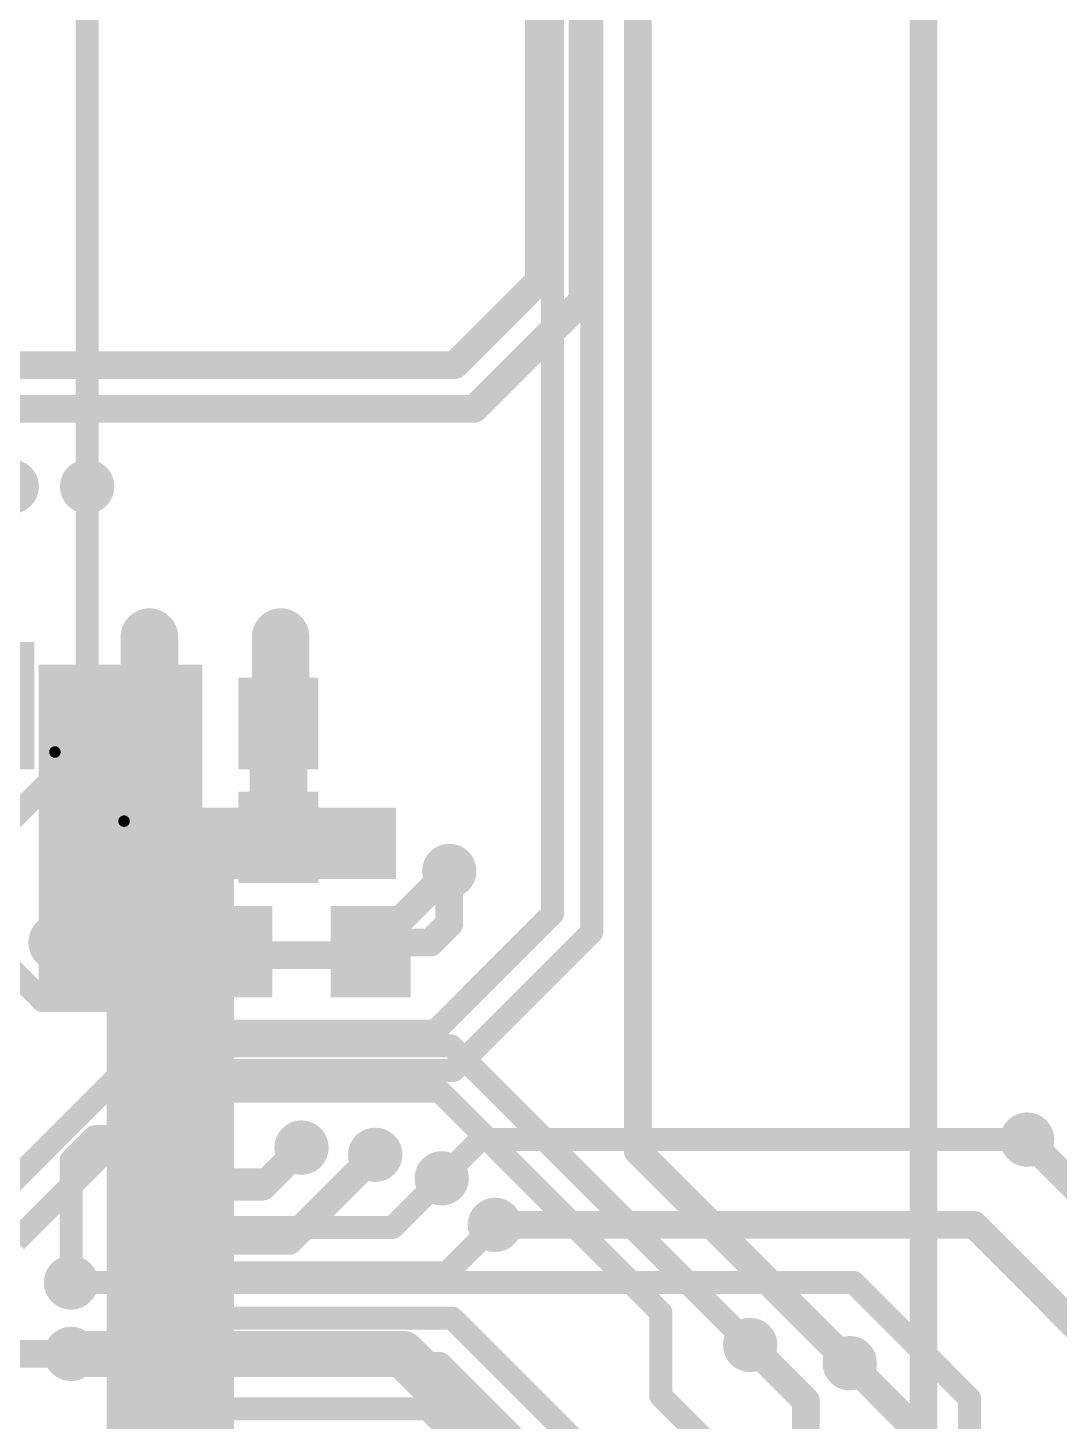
# Model space of a CAD drawing. Header units: millimetres. Extents: x -1.41 to 1.31, y -0.13 to 2.68.
# Drawn here: x 0.249 to 0.697, y 1.131 to 1.735 of the extents above; entities that cross this region are included whole.
import ezdxf

# ---------------------------------------------------------------- set-up
doc = ezdxf.new("R2010")
doc.units = ezdxf.units.MM
doc.header["$MEASUREMENT"] = 0
for name, color, linetype in [('BottomLayer', 5, 'Continuous'), ('BottomPaste', 16, 'Continuous'), ('BottomSolder', 6, 'Continuous'), ('Mechanical2', 216, 'Continuous'), ('TopLayer', 1, 'Continuous'), ('TopOverlay', 2, 'Continuous'), ('TopPaste', 8, 'Continuous'), ('TopSolder', 216, 'Continuous'), ('ViaHoleLayer', 16, 'Continuous')]:
    doc.layers.add(name, color=color, linetype=linetype)

# ---------------------------------------------------------------- blocks, each defined once
blk = doc.blocks.new('LQFP_100_6')
at = {"layer": 'TopLayer'}
for points in [[(0.2815, 0.24213), (0.32874, 0.24213), (0.32874, 0.23031), (0.2815, 0.23031)], [(0.2815, 0.22244), (0.32874, 0.22244), (0.32874, 0.21063), (0.2815, 0.21063)], [(0.2815, 0.20276), (0.32874, 0.20276), (0.32874, 0.19094), (0.2815, 0.19094)], [(0.2815, 0.18307), (0.32874, 0.18307), (0.32874, 0.17126), (0.2815, 0.17126)], [(0.2815, 0.16339), (0.32874, 0.16339), (0.32874, 0.15157), (0.2815, 0.15157)], [(0.2815, 0.1437), (0.32874, 0.1437), (0.32874, 0.13189), (0.2815, 0.13189)], [(0.2815, 0.12402), (0.32874, 0.12402), (0.32874, 0.1122), (0.2815, 0.1122)], [(0.2815, 0.10433), (0.32874, 0.10433), (0.32874, 0.09252), (0.2815, 0.09252)], [(0.2815, 0.08465), (0.32874, 0.08465), (0.32874, 0.07283), (0.2815, 0.07283)], [(0.2815, 0.06496), (0.32874, 0.06496), (0.32874, 0.05315), (0.2815, 0.05315)], [(0.2815, 0.04528), (0.32874, 0.04528), (0.32874, 0.03346), (0.2815, 0.03346)], [(0.2815, 0.02559), (0.32874, 0.02559), (0.32874, 0.01378), (0.2815, 0.01378)], [(0.2815, 0.00591), (0.32874, 0.00591), (0.32874, -0.00591), (0.2815, -0.00591)]]:
    blk.add_hatch(color=1, dxfattribs=at).paths.add_polyline_path(points)
at = {"layer": 'TopPaste'}
for points in [[(0.2815, 0.24213), (0.32874, 0.24213), (0.32874, 0.23031), (0.2815, 0.23031)], [(0.2815, 0.22244), (0.32874, 0.22244), (0.32874, 0.21063), (0.2815, 0.21063)], [(0.2815, 0.20276), (0.32874, 0.20276), (0.32874, 0.19094), (0.2815, 0.19094)], [(0.2815, 0.18307), (0.32874, 0.18307), (0.32874, 0.17126), (0.2815, 0.17126)], [(0.2815, 0.16339), (0.32874, 0.16339), (0.32874, 0.15157), (0.2815, 0.15157)], [(0.2815, 0.1437), (0.32874, 0.1437), (0.32874, 0.13189), (0.2815, 0.13189)], [(0.2815, 0.12402), (0.32874, 0.12402), (0.32874, 0.1122), (0.2815, 0.1122)], [(0.2815, 0.10433), (0.32874, 0.10433), (0.32874, 0.09252), (0.2815, 0.09252)], [(0.2815, 0.08465), (0.32874, 0.08465), (0.32874, 0.07283), (0.2815, 0.07283)], [(0.2815, 0.06496), (0.32874, 0.06496), (0.32874, 0.05315), (0.2815, 0.05315)], [(0.2815, 0.04528), (0.32874, 0.04528), (0.32874, 0.03346), (0.2815, 0.03346)], [(0.2815, 0.02559), (0.32874, 0.02559), (0.32874, 0.01378), (0.2815, 0.01378)], [(0.2815, 0.00591), (0.32874, 0.00591), (0.32874, -0.00591), (0.2815, -0.00591)]]:
    blk.add_hatch(color=8, dxfattribs=at).paths.add_polyline_path(points)
at = {"layer": 'TopSolder'}
for points in [[(0.22631, 0.2775), (0.22631, 0.33274), (0.24613, 0.33274), (0.24613, 0.2775)], [(0.2775, 0.24613), (0.33274, 0.24613), (0.33274, 0.22631), (0.2775, 0.22631)], [(0.2775, 0.22644), (0.33274, 0.22644), (0.33274, 0.20663), (0.2775, 0.20663)], [(0.2775, 0.20676), (0.33274, 0.20676), (0.33274, 0.18694), (0.2775, 0.18694)], [(0.2775, 0.18707), (0.33274, 0.18707), (0.33274, 0.16726), (0.2775, 0.16726)], [(0.2775, 0.16739), (0.33274, 0.16739), (0.33274, 0.14757), (0.2775, 0.14757)], [(0.2775, 0.1477), (0.33274, 0.1477), (0.33274, 0.12789), (0.2775, 0.12789)], [(0.2775, 0.12802), (0.33274, 0.12802), (0.33274, 0.1082), (0.2775, 0.1082)], [(0.2775, 0.10833), (0.33274, 0.10833), (0.33274, 0.08852), (0.2775, 0.08852)], [(0.2775, 0.08865), (0.33274, 0.08865), (0.33274, 0.06883), (0.2775, 0.06883)], [(0.2775, 0.06896), (0.33274, 0.06896), (0.33274, 0.04915), (0.2775, 0.04915)], [(0.2775, 0.04928), (0.33274, 0.04928), (0.33274, 0.02946), (0.2775, 0.02946)], [(0.2775, 0.02959), (0.33274, 0.02959), (0.33274, 0.00978), (0.2775, 0.00978)], [(0.2775, 0.00991), (0.33274, 0.00991), (0.33274, -0.00991), (0.2775, -0.00991)]]:
    blk.add_hatch(color=216, dxfattribs=at).paths.add_polyline_path(points)
at = {"layer": 'TopOverlay', "const_width": 0.005}
blk.add_lwpolyline([(0.255, 0.285), (0.285, 0.255)], dxfattribs=at)
at = {"layer": 'TopOverlay', "const_width": 0.0025}
for points in [[(0.25375, 0.285, 1), (0.25625, 0.285, 1)], [(0.28375, 0.255, 1), (0.28625, 0.255, 1)]]:
    blk.add_lwpolyline(points, format="xyb", close=True, dxfattribs=at)
blk = doc.blocks.new('R___0201_B_46')
at = {"layer": 'BottomLayer'}
for points in [[(-0.01614, 0.00728), (-0.00551, 0.00728), (-0.00551, -0.00728), (-0.01614, -0.00728)], [(0.00551, 0.00728), (0.01614, 0.00728), (0.01614, -0.00728), (0.00551, -0.00728)]]:
    blk.add_hatch(color=5, dxfattribs=at).paths.add_polyline_path(points)
at = {"layer": 'BottomPaste'}
for points in [[(-0.01614, 0.00728), (-0.00551, 0.00728), (-0.00551, -0.00728), (-0.01614, -0.00728)], [(0.00551, 0.00728), (0.01614, 0.00728), (0.01614, -0.00728), (0.00551, -0.00728)]]:
    blk.add_hatch(color=16, dxfattribs=at).paths.add_polyline_path(points)
at = {"layer": 'BottomSolder'}
for points in [[(-0.02014, 0.01128), (-0.00151, 0.01128), (-0.00151, -0.01128), (-0.02014, -0.01128)], [(0.00151, 0.01128), (0.02014, 0.01128), (0.02014, -0.01128), (0.00151, -0.01128)]]:
    blk.add_hatch(color=6, dxfattribs=at).paths.add_polyline_path(points)
blk = doc.blocks.new('C___0603_B_92')
at = {"layer": 'BottomLayer'}
for points in [[(-0.045, -0.0175), (-0.045, 0.0175), (-0.015, 0.0175), (-0.015, -0.0175)], [(0.015, -0.0175), (0.015, 0.0175), (0.045, 0.0175), (0.045, -0.0175)]]:
    blk.add_hatch(color=5, dxfattribs=at).paths.add_polyline_path(points)
at = {"layer": 'BottomPaste'}
for points in [[(-0.045, -0.0175), (-0.045, 0.0175), (-0.015, 0.0175), (-0.015, -0.0175)], [(0.015, -0.0175), (0.015, 0.0175), (0.045, 0.0175), (0.045, -0.0175)]]:
    blk.add_hatch(color=16, dxfattribs=at).paths.add_polyline_path(points)
at = {"layer": 'BottomSolder'}
for points in [[(-0.04736, -0.01986), (-0.04736, 0.01986), (-0.01264, 0.01986), (-0.01264, -0.01986)], [(0.01264, -0.01986), (0.01264, 0.01986), (0.04736, 0.01986), (0.04736, -0.01986)]]:
    blk.add_hatch(color=6, dxfattribs=at).paths.add_polyline_path(points)
blk = doc.blocks.new('C__0603_B_96')
at = {"layer": 'BottomLayer'}
for points in [[(-0.045, -0.0175), (-0.045, 0.0175), (-0.015, 0.0175), (-0.015, -0.0175)], [(0.015, -0.0175), (0.015, 0.0175), (0.045, 0.0175), (0.045, -0.0175)]]:
    blk.add_hatch(color=5, dxfattribs=at).paths.add_polyline_path(points)
at = {"layer": 'BottomPaste'}
for points in [[(-0.045, -0.0175), (-0.045, 0.0175), (-0.015, 0.0175), (-0.015, -0.0175)], [(0.015, -0.0175), (0.015, 0.0175), (0.045, 0.0175), (0.045, -0.0175)]]:
    blk.add_hatch(color=16, dxfattribs=at).paths.add_polyline_path(points)
at = {"layer": 'BottomSolder'}
for points in [[(-0.04736, -0.01986), (-0.04736, 0.01986), (-0.01264, 0.01986), (-0.01264, -0.01986)], [(0.01264, -0.01986), (0.01264, 0.01986), (0.04736, 0.01986), (0.04736, -0.01986)]]:
    blk.add_hatch(color=6, dxfattribs=at).paths.add_polyline_path(points)
blk = doc.blocks.new('C__0603_B_102')
at = {"layer": 'BottomLayer'}
for points in [[(-0.045, -0.0175), (-0.045, 0.0175), (-0.015, 0.0175), (-0.015, -0.0175)], [(0.015, -0.0175), (0.015, 0.0175), (0.045, 0.0175), (0.045, -0.0175)]]:
    blk.add_hatch(color=5, dxfattribs=at).paths.add_polyline_path(points)
at = {"layer": 'BottomPaste'}
for points in [[(-0.045, -0.0175), (-0.045, 0.0175), (-0.015, 0.0175), (-0.015, -0.0175)], [(0.015, -0.0175), (0.015, 0.0175), (0.045, 0.0175), (0.045, -0.0175)]]:
    blk.add_hatch(color=16, dxfattribs=at).paths.add_polyline_path(points)
at = {"layer": 'BottomSolder'}
for points in [[(-0.04736, -0.01986), (-0.04736, 0.01986), (-0.01264, 0.01986), (-0.01264, -0.01986)], [(0.01264, -0.01986), (0.01264, 0.01986), (0.04736, 0.01986), (0.04736, -0.01986)]]:
    blk.add_hatch(color=6, dxfattribs=at).paths.add_polyline_path(points)

msp = doc.modelspace()

# ---------------------------------------------------------------- hatches: boundary and pattern name
at = {"layer": 'BottomLayer'}
h = msp.add_hatch(color=5, dxfattribs=at)
edge = h.paths.add_edge_path()
edge.add_arc((0.24222, 1.53633), 0.01181, 0, 360)
h = msp.add_hatch(color=5, dxfattribs=at)
edge = h.paths.add_edge_path()
edge.add_arc((0.275, 1.53633), 0.01181, 0, 360)
h = msp.add_hatch(color=5, dxfattribs=at)
edge = h.paths.add_edge_path()
edge.add_arc((0.302, 1.471), 0.01181, 0, 360)
h = msp.add_hatch(color=5, dxfattribs=at)
edge = h.paths.add_edge_path()
edge.add_arc((0.359, 1.471), 0.01181, 0, 360)
for points in [[(0.254, 1.31653), (0.325, 1.31653), (0.325, 1.459), (0.254, 1.459)], [(0.274, 1.31653), (0.325, 1.31653), (0.325, 1.45553), (0.274, 1.45553)], [(0.314, 1.224), (0.329, 1.224), (0.329, 1.241), (0.314, 1.241)]]:
    msp.add_hatch(color=5, dxfattribs=at).paths.add_polyline_path(points)
h = msp.add_hatch(color=5, dxfattribs=at)
edge = h.paths.add_edge_path()
edge.add_arc((0.266, 1.382), 0.01181, 0, 360)
h = msp.add_hatch(color=5, dxfattribs=at)
edge = h.paths.add_edge_path()
edge.add_arc((0.394, 1.38053), 0.01181, 0, 360)
h = msp.add_hatch(color=5, dxfattribs=at)
edge = h.paths.add_edge_path()
edge.add_arc((0.43219, 1.36953), 0.01181, 0, 360)
h = msp.add_hatch(color=5, dxfattribs=at)
edge = h.paths.add_edge_path()
edge.add_arc((0.266, 1.33853), 0.01181, 0, 360)
h = msp.add_hatch(color=5, dxfattribs=at)
edge = h.paths.add_edge_path()
edge.add_arc((0.683, 1.253), 0.01181, 0, 360)
h = msp.add_hatch(color=5, dxfattribs=at)
edge = h.paths.add_edge_path()
edge.add_arc((0.36802, 1.24951), 0.01181, 0, 360)
h = msp.add_hatch(color=5, dxfattribs=at)
edge = h.paths.add_edge_path()
edge.add_arc((0.40004, 1.24643), 0.01181, 0, 360)
h = msp.add_hatch(color=5, dxfattribs=at)
edge = h.paths.add_edge_path()
edge.add_arc((0.42889, 1.23619), 0.01181, 0, 360)
h = msp.add_hatch(color=5, dxfattribs=at)
edge = h.paths.add_edge_path()
edge.add_arc((0.452, 1.216), 0.01181, 0, 360)
h = msp.add_hatch(color=5, dxfattribs=at)
edge = h.paths.add_edge_path()
edge.add_arc((0.268, 1.191), 0.01181, 0, 360)
h = msp.add_hatch(color=5, dxfattribs=at)
edge = h.paths.add_edge_path()
edge.add_arc((0.56279, 1.16388), 0.01181, 0, 360)
h = msp.add_hatch(color=5, dxfattribs=at)
edge = h.paths.add_edge_path()
edge.add_arc((0.268, 1.16), 0.01181, 0, 360)
h = msp.add_hatch(color=5, dxfattribs=at)
edge = h.paths.add_edge_path()
edge.add_arc((0.606, 1.156), 0.01181, 0, 360)
at = {"layer": 'BottomSolder'}
h = msp.add_hatch(color=6, dxfattribs=at)
edge = h.paths.add_edge_path()
edge.add_arc((0.275, 1.53633), 0.00991, 0, 360)
h = msp.add_hatch(color=6, dxfattribs=at)
edge = h.paths.add_edge_path()
edge.add_arc((0.683, 1.253), 0.00991, 0, 360)
h = msp.add_hatch(color=6, dxfattribs=at)
edge = h.paths.add_edge_path()
edge.add_arc((0.42889, 1.23619), 0.00991, 0, 360)
h = msp.add_hatch(color=6, dxfattribs=at)
edge = h.paths.add_edge_path()
edge.add_arc((0.452, 1.216), 0.00991, 0, 360)
h = msp.add_hatch(color=6, dxfattribs=at)
edge = h.paths.add_edge_path()
edge.add_arc((0.606, 1.156), 0.00991, 0, 360)
at = {"layer": 'TopLayer'}
h = msp.add_hatch(color=1, dxfattribs=at)
edge = h.paths.add_edge_path()
edge.add_arc((0.24222, 1.53633), 0.01181, 0, 360)
h = msp.add_hatch(color=1, dxfattribs=at)
edge = h.paths.add_edge_path()
edge.add_arc((0.275, 1.53633), 0.01181, 0, 360)
h = msp.add_hatch(color=1, dxfattribs=at)
edge = h.paths.add_edge_path()
edge.add_arc((0.302, 1.471), 0.01181, 0, 360)
h = msp.add_hatch(color=1, dxfattribs=at)
edge = h.paths.add_edge_path()
edge.add_arc((0.359, 1.471), 0.01181, 0, 360)
msp.add_hatch(color=1, dxfattribs=at).paths.add_polyline_path([(0.286, 1.366), (0.409, 1.366), (0.409, 1.397), (0.286, 1.397)])
h = msp.add_hatch(color=1, dxfattribs=at)
edge = h.paths.add_edge_path()
edge.add_arc((0.266, 1.382), 0.01181, 0, 360)
h = msp.add_hatch(color=1, dxfattribs=at)
edge = h.paths.add_edge_path()
edge.add_arc((0.394, 1.38053), 0.01181, 0, 360)
h = msp.add_hatch(color=1, dxfattribs=at)
edge = h.paths.add_edge_path()
edge.add_arc((0.43219, 1.36953), 0.01181, 0, 360)
h = msp.add_hatch(color=1, dxfattribs=at)
edge = h.paths.add_edge_path()
edge.add_arc((0.266, 1.33853), 0.01181, 0, 360)
h = msp.add_hatch(color=1, dxfattribs=at)
edge = h.paths.add_edge_path()
edge.add_arc((0.683, 1.253), 0.01181, 0, 360)
h = msp.add_hatch(color=1, dxfattribs=at)
edge = h.paths.add_edge_path()
edge.add_arc((0.36802, 1.24951), 0.01181, 0, 360)
h = msp.add_hatch(color=1, dxfattribs=at)
edge = h.paths.add_edge_path()
edge.add_arc((0.40004, 1.24643), 0.01181, 0, 360)
h = msp.add_hatch(color=1, dxfattribs=at)
edge = h.paths.add_edge_path()
edge.add_arc((0.42889, 1.23619), 0.01181, 0, 360)
h = msp.add_hatch(color=1, dxfattribs=at)
edge = h.paths.add_edge_path()
edge.add_arc((0.452, 1.216), 0.01181, 0, 360)
h = msp.add_hatch(color=1, dxfattribs=at)
edge = h.paths.add_edge_path()
edge.add_arc((0.268, 1.191), 0.01181, 0, 360)
h = msp.add_hatch(color=1, dxfattribs=at)
edge = h.paths.add_edge_path()
edge.add_arc((0.56279, 1.16388), 0.01181, 0, 360)
h = msp.add_hatch(color=1, dxfattribs=at)
edge = h.paths.add_edge_path()
edge.add_arc((0.268, 1.16), 0.01181, 0, 360)
h = msp.add_hatch(color=1, dxfattribs=at)
edge = h.paths.add_edge_path()
edge.add_arc((0.606, 1.156), 0.01181, 0, 360)
at = {"layer": 'TopSolder'}
h = msp.add_hatch(color=216, dxfattribs=at)
edge = h.paths.add_edge_path()
edge.add_arc((0.275, 1.53633), 0.00991, 0, 360)
h = msp.add_hatch(color=216, dxfattribs=at)
edge = h.paths.add_edge_path()
edge.add_arc((0.683, 1.253), 0.00991, 0, 360)
h = msp.add_hatch(color=216, dxfattribs=at)
edge = h.paths.add_edge_path()
edge.add_arc((0.42889, 1.23619), 0.00991, 0, 360)
h = msp.add_hatch(color=216, dxfattribs=at)
edge = h.paths.add_edge_path()
edge.add_arc((0.452, 1.216), 0.00991, 0, 360)
h = msp.add_hatch(color=216, dxfattribs=at)
edge = h.paths.add_edge_path()
edge.add_arc((0.606, 1.156), 0.00991, 0, 360)
at = {"layer": 'ViaHoleLayer'}
h = msp.add_hatch(color=16, dxfattribs=at)
edge = h.paths.add_edge_path()
edge.add_arc((0.275, 1.53633), 0.00591, 0, 360)
h = msp.add_hatch(color=16, dxfattribs=at)
edge = h.paths.add_edge_path()
edge.add_arc((0.302, 1.471), 0.00591, 0, 360)
h = msp.add_hatch(color=16, dxfattribs=at)
edge = h.paths.add_edge_path()
edge.add_arc((0.359, 1.471), 0.00591, 0, 360)
h = msp.add_hatch(color=16, dxfattribs=at)
edge = h.paths.add_edge_path()
edge.add_arc((0.266, 1.382), 0.00591, 0, 360)
h = msp.add_hatch(color=16, dxfattribs=at)
edge = h.paths.add_edge_path()
edge.add_arc((0.394, 1.38053), 0.00591, 0, 360)
h = msp.add_hatch(color=16, dxfattribs=at)
edge = h.paths.add_edge_path()
edge.add_arc((0.43219, 1.36953), 0.00591, 0, 360)
h = msp.add_hatch(color=16, dxfattribs=at)
edge = h.paths.add_edge_path()
edge.add_arc((0.266, 1.33853), 0.00591, 0, 360)
h = msp.add_hatch(color=16, dxfattribs=at)
edge = h.paths.add_edge_path()
edge.add_arc((0.683, 1.253), 0.00591, 0, 360)
h = msp.add_hatch(color=16, dxfattribs=at)
edge = h.paths.add_edge_path()
edge.add_arc((0.36802, 1.24951), 0.00591, 0, 360)
h = msp.add_hatch(color=16, dxfattribs=at)
edge = h.paths.add_edge_path()
edge.add_arc((0.40004, 1.24643), 0.00591, 0, 360)
h = msp.add_hatch(color=16, dxfattribs=at)
edge = h.paths.add_edge_path()
edge.add_arc((0.42889, 1.23619), 0.00591, 0, 360)
h = msp.add_hatch(color=16, dxfattribs=at)
edge = h.paths.add_edge_path()
edge.add_arc((0.452, 1.216), 0.00591, 0, 360)
h = msp.add_hatch(color=16, dxfattribs=at)
edge = h.paths.add_edge_path()
edge.add_arc((0.268, 1.191), 0.00591, 0, 360)
h = msp.add_hatch(color=16, dxfattribs=at)
edge = h.paths.add_edge_path()
edge.add_arc((0.56279, 1.16388), 0.00591, 0, 360)
h = msp.add_hatch(color=16, dxfattribs=at)
edge = h.paths.add_edge_path()
edge.add_arc((0.268, 1.16), 0.00591, 0, 360)
h = msp.add_hatch(color=16, dxfattribs=at)
edge = h.paths.add_edge_path()
edge.add_arc((0.606, 1.156), 0.00591, 0, 360)

# ---------------------------------------------------------------- linework, layer by layer
at = {"layer": 'BottomLayer'}
for points, const_width in [([(0.494, 1.343), (0.494, 2.13472)], 0.01), ([(0.477, 1.351), (0.477, 2.00672)], 0.01), ([(0.275, 1.53633), (0.275, 1.75022)], 0.01), ([(0.302, 1.42953), (0.302, 1.471)], 0.025), ([(0.359, 1.43453), (0.359, 1.471)], 0.025), ([(0.358, 1.43353), (0.359, 1.43453)], 0.025), ([(0.358, 1.38416), (0.358, 1.43353)], 0.025), ([(0.28961, 1.42514), (0.298, 1.43353)], 0.012), ([(0.298, 1.42553), (0.302, 1.42953)], 0.025), ([(0.298, 1.38416), (0.298, 1.42553)], 0.025), ([(0.298, 1.38116), (0.298, 1.38416)], 0.025), ([(0.36163, 1.38053), (0.394, 1.38053)], 0.025), ([(0.43219, 1.34669), (0.43219, 1.36953)], 0.012), ([(0.426, 1.3), (0.477, 1.351)], 0.01), ([(0.262, 1.33853), (0.2988, 1.33853)], 0.025), ([(0.42397, 1.33847), (0.43219, 1.34669)], 0.012), ([(0.398, 1.33453), (0.40194, 1.33847)], 0.012), ([(0.40194, 1.33847), (0.42397, 1.33847)], 0.012), ([(0.434, 1.283), (0.494, 1.343)], 0.01), ([(0.227, 1.219), (0.305, 1.297)], 0.01), ([(0.305, 1.297), (0.30796, 1.297)], 0.01), ([(0.30796, 1.297), (0.31096, 1.3)], 0.01), ([(0.31096, 1.3), (0.426, 1.3)], 0.01), ([(0.244, 1.209), (0.318, 1.283)], 0.01), ([(0.318, 1.283), (0.434, 1.283)], 0.01), ([(0.42889, 1.23619), (0.44571, 1.253)], 0.01), ([(0.44571, 1.253), (0.683, 1.253)], 0.01), ([(0.35104, 1.23253), (0.36802, 1.24951)], 0.012), ([(0.3626, 1.209), (0.40004, 1.24643)], 0.012), ([(0.29935, 1.21603), (0.29935, 1.23253)], 0.012), ([(0.321, 1.23253), (0.35104, 1.23253)], 0.012), ([(0.29935, 1.21603), (0.30638, 1.209)], 0.012), ([(0.452, 1.216), (0.66, 1.216)], 0.012), ([(0.66, 1.216), (0.787, 1.089)], 0.012), ([(0.30638, 1.209), (0.3626, 1.209)], 0.012), ([(0.268, 1.191), (0.60767, 1.191)], 0.01), ([(0.60767, 1.191), (0.61881, 1.17986)], 0.01), ([(0.61881, 1.17986), (0.658, 1.14067)], 0.01), ([(0.61881, 1.17986), (0.61881, 1.17986)], 0.01), ([(0.268, 1.16), (0.412, 1.16)], 0.02), ([(0.412, 1.16), (0.55881, 1.01319)], 0.02), ([(0.56279, 1.16388), (0.587, 1.13967)], 0.012), ([(0.606, 1.156), (0.638, 1.124)], 0.012), ([(0.587, 0.261), (0.587, 1.13967)], 0.012), ([(0.658, 0.767), (0.658, 1.14067)], 0.01)]:
    msp.add_lwpolyline(points, dxfattribs=dict(at, const_width=const_width))
for points, const_width in [([(0.2725, 1.53633, 1), (0.2775, 1.53633, 1)], 0.005), ([(0.29575, 1.471, 1), (0.30825, 1.471, 1)], 0.0125), ([(0.35275, 1.471, 1), (0.36525, 1.471, 1)], 0.0125), ([(0.35175, 1.43353, 1), (0.36425, 1.43353, 1)], 0.0125), ([(0.35175, 1.43353, 1), (0.36425, 1.43353, 1)], 0.0125), ([(0.35275, 1.43453, 1), (0.36525, 1.43453, 1)], 0.0125), ([(0.35275, 1.43453, 1), (0.36525, 1.43453, 1)], 0.0125), ([(0.29575, 1.42953, 1), (0.30825, 1.42953, 1)], 0.0125), ([(0.29575, 1.42953, 1), (0.30825, 1.42953, 1)], 0.0125), ([(0.295, 1.43353, 1), (0.301, 1.43353, 1)], 0.006), ([(0.29175, 1.42553, 1), (0.30425, 1.42553, 1)], 0.0125), ([(0.29175, 1.42553, 1), (0.30425, 1.42553, 1)], 0.0125), ([(0.28661, 1.42514, 1), (0.29261, 1.42514, 1)], 0.006), ([(0.29175, 1.38416, 1), (0.30425, 1.38416, 1)], 0.0125), ([(0.29175, 1.38416, 1), (0.30425, 1.38416, 1)], 0.0125), ([(0.35175, 1.38416, 1), (0.36425, 1.38416, 1)], 0.0125), ([(0.29175, 1.38116, 1), (0.30425, 1.38116, 1)], 0.0125), ([(0.35538, 1.38053, 1), (0.36788, 1.38053, 1)], 0.0125), ([(0.38775, 1.38053, 1), (0.40025, 1.38053, 1)], 0.0125), ([(0.42919, 1.36953, 1), (0.43519, 1.36953, 1)], 0.006), ([(0.4745, 1.351, 1), (0.4795, 1.351, 1)], 0.005), ([(0.4745, 1.351, 1), (0.4795, 1.351, 1)], 0.005), ([(0.25575, 1.33853, 1), (0.26825, 1.33853, 1)], 0.0125), ([(0.29255, 1.33853, 1), (0.30505, 1.33853, 1)], 0.0125), ([(0.42919, 1.34669, 1), (0.43519, 1.34669, 1)], 0.006), ([(0.42919, 1.34669, 1), (0.43519, 1.34669, 1)], 0.006), ([(0.39894, 1.33847, 1), (0.40494, 1.33847, 1)], 0.006), ([(0.39894, 1.33847, 1), (0.40494, 1.33847, 1)], 0.006), ([(0.42097, 1.33847, 1), (0.42697, 1.33847, 1)], 0.006), ([(0.42097, 1.33847, 1), (0.42697, 1.33847, 1)], 0.006), ([(0.4915, 1.343, 1), (0.4965, 1.343, 1)], 0.005), ([(0.4915, 1.343, 1), (0.4965, 1.343, 1)], 0.005), ([(0.395, 1.33453, 1), (0.401, 1.33453, 1)], 0.006), ([(0.3025, 1.297, 1), (0.3075, 1.297, 1)], 0.005), ([(0.3025, 1.297, 1), (0.3075, 1.297, 1)], 0.005), ([(0.30546, 1.297, 1), (0.31046, 1.297, 1)], 0.005), ([(0.30546, 1.297, 1), (0.31046, 1.297, 1)], 0.005), ([(0.30846, 1.3, 1), (0.31346, 1.3, 1)], 0.005), ([(0.30846, 1.3, 1), (0.31346, 1.3, 1)], 0.005), ([(0.4235, 1.3, 1), (0.4285, 1.3, 1)], 0.005), ([(0.4235, 1.3, 1), (0.4285, 1.3, 1)], 0.005), ([(0.3155, 1.283, 1), (0.3205, 1.283, 1)], 0.005), ([(0.3155, 1.283, 1), (0.3205, 1.283, 1)], 0.005), ([(0.4315, 1.283, 1), (0.4365, 1.283, 1)], 0.005), ([(0.4315, 1.283, 1), (0.4365, 1.283, 1)], 0.005), ([(0.44321, 1.253, 1), (0.44821, 1.253, 1)], 0.005), ([(0.44321, 1.253, 1), (0.44821, 1.253, 1)], 0.005), ([(0.6805, 1.253, 1), (0.6855, 1.253, 1)], 0.005), ([(0.36502, 1.24951, 1), (0.37102, 1.24951, 1)], 0.006), ([(0.39704, 1.24643, 1), (0.40304, 1.24643, 1)], 0.006), ([(0.42639, 1.23619, 1), (0.43139, 1.23619, 1)], 0.005), ([(0.29635, 1.23253, 1), (0.30235, 1.23253, 1)], 0.006), ([(0.318, 1.23253, 1), (0.324, 1.23253, 1)], 0.006), ([(0.34804, 1.23253, 1), (0.35404, 1.23253, 1)], 0.006), ([(0.34804, 1.23253, 1), (0.35404, 1.23253, 1)], 0.006), ([(0.29635, 1.21603, 1), (0.30235, 1.21603, 1)], 0.006), ([(0.29635, 1.21603, 1), (0.30235, 1.21603, 1)], 0.006), ([(0.449, 1.216, 1), (0.455, 1.216, 1)], 0.006), ([(0.657, 1.216, 1), (0.663, 1.216, 1)], 0.006), ([(0.657, 1.216, 1), (0.663, 1.216, 1)], 0.006), ([(0.30338, 1.209, 1), (0.30938, 1.209, 1)], 0.006), ([(0.30338, 1.209, 1), (0.30938, 1.209, 1)], 0.006), ([(0.3596, 1.209, 1), (0.3656, 1.209, 1)], 0.006), ([(0.3596, 1.209, 1), (0.3656, 1.209, 1)], 0.006), ([(0.2655, 1.191, 1), (0.2705, 1.191, 1)], 0.005), ([(0.60517, 1.191, 1), (0.61017, 1.191, 1)], 0.005), ([(0.60517, 1.191, 1), (0.61017, 1.191, 1)], 0.005), ([(0.61631, 1.17986, 1), (0.62131, 1.17986, 1)], 0.005), ([(0.61631, 1.17986, 1), (0.62131, 1.17986, 1)], 0.005), ([(0.61631, 1.17986, 1), (0.62131, 1.17986, 1)], 0.005), ([(0.61631, 1.17986, 1), (0.62131, 1.17986, 1)], 0.005), ([(0.263, 1.16, 1), (0.273, 1.16, 1)], 0.01), ([(0.407, 1.16, 1), (0.417, 1.16, 1)], 0.01), ([(0.407, 1.16, 1), (0.417, 1.16, 1)], 0.01), ([(0.55979, 1.16388, 1), (0.56579, 1.16388, 1)], 0.006), ([(0.603, 1.156, 1), (0.609, 1.156, 1)], 0.006), ([(0.584, 1.13967, 1), (0.59, 1.13967, 1)], 0.006), ([(0.584, 1.13967, 1), (0.59, 1.13967, 1)], 0.006), ([(0.6555, 1.14067, 1), (0.6605, 1.14067, 1)], 0.005), ([(0.6555, 1.14067, 1), (0.6605, 1.14067, 1)], 0.005)]:
    msp.add_lwpolyline(points, format="xyb", close=True, dxfattribs=dict(at, const_width=const_width))
at = {"layer": 'Mechanical2', "const_width": 0.015}
msp.add_lwpolyline([(1.30453, 0.77794, -5.376897), (1.30384, 1.78291)], format="xyb", dxfattribs=at)
at = {"layer": 'TopLayer'}
for points, const_width in [([(0.471, 1.6255), (0.471, 2.032)], 0.012), ([(0.49, 1.617), (0.49, 2.021)], 0.012), ([(0.514, 1.248), (0.514, 1.80523)], 0.012), ([(0.638, 0.766), (0.638, 1.756)], 0.012), ([(0.4345, 1.589), (0.471, 1.6255)], 0.012), ([(0.443, 1.57), (0.49, 1.617)], 0.012), ([(-0.036, 1.589), (0.4345, 1.589)], 0.012), ([(-0.02813, 1.57), (0.443, 1.57)], 0.012), ([(0.275, 1.42467), (0.275, 1.53633)], 0.01), ([(0.24054, 1.39021), (0.275, 1.42467)], 0.01), ([(0.36238, 1.37238), (0.37053, 1.38053)], 0.01), ([(0.37053, 1.38053), (0.394, 1.38053)], 0.01), ([(0.31112, 1.37238), (0.36238, 1.37238)], 0.01), ([(0.39567, 1.33301), (0.43219, 1.36953)], 0.012), ([(0.266, 1.33853), (0.28017, 1.35269)], 0.012), ([(0.28017, 1.35269), (0.31112, 1.35269)], 0.012), ([(0.31112, 1.33301), (0.39567, 1.33301)], 0.012), ([(0.24054, 1.32846), (0.25568, 1.31332)], 0.01), ([(0.25568, 1.31332), (0.31112, 1.31332)], 0.01), ([(0.31112, 1.29364), (0.43304, 1.29364)], 0.01), ([(0.43304, 1.29364), (0.56279, 1.16388)], 0.01), ([(0.31112, 1.27395), (0.42805, 1.27395)], 0.01), ([(0.42805, 1.27395), (0.524, 1.178)], 0.01), ([(0.268, 1.244), (0.27827, 1.25427)], 0.01), ([(0.27827, 1.25427), (0.31112, 1.25427)], 0.01), ([(0.683, 1.253), (0.789, 1.147)], 0.012), ([(0.3531, 1.23458), (0.36802, 1.24951)], 0.012), ([(0.514, 1.248), (0.606, 1.156)], 0.012), ([(0.268, 1.191), (0.268, 1.244)], 0.01), ([(0.31112, 1.23458), (0.3531, 1.23458)], 0.012), ([(0.40761, 1.2149), (0.42889, 1.23619)], 0.01), ([(0.31112, 1.2149), (0.40761, 1.2149)], 0.01), ([(0.43119, 1.19519), (0.452, 1.216)], 0.01), ([(0.31112, 1.19521), (0.31114, 1.19519)], 0.01), ([(0.31114, 1.19519), (0.43119, 1.19519)], 0.01), ([(0.31112, 1.17553), (0.43347, 1.17553)], 0.01), ([(0.43347, 1.17553), (0.54, 1.069)], 0.01), ([(0.524, 1.14181), (0.524, 1.178)], 0.01), ([(0.23, 1.16), (0.268, 1.16)], 0.012), ([(0.31112, 1.15584), (0.42816, 1.15584)], 0.01), ([(0.42816, 1.15584), (0.522, 1.062)], 0.01), ([(0.524, 1.14181), (0.61181, 1.054)], 0.01), ([(0.31112, 1.13616), (0.42284, 1.13616)], 0.01), ([(0.42284, 1.13616), (0.505, 1.054)], 0.01)]:
    msp.add_lwpolyline(points, dxfattribs=dict(at, const_width=const_width))
for points, const_width in [([(0.468, 1.6255, 1), (0.474, 1.6255, 1)], 0.006), ([(0.468, 1.6255, 1), (0.474, 1.6255, 1)], 0.006), ([(0.487, 1.617, 1), (0.493, 1.617, 1)], 0.006), ([(0.487, 1.617, 1), (0.493, 1.617, 1)], 0.006), ([(0.4315, 1.589, 1), (0.4375, 1.589, 1)], 0.006), ([(0.4315, 1.589, 1), (0.4375, 1.589, 1)], 0.006), ([(0.44, 1.57, 1), (0.446, 1.57, 1)], 0.006), ([(0.44, 1.57, 1), (0.446, 1.57, 1)], 0.006), ([(0.2725, 1.53633, 1), (0.2775, 1.53633, 1)], 0.005), ([(0.2725, 1.42467, 1), (0.2775, 1.42467, 1)], 0.005), ([(0.2725, 1.42467, 1), (0.2775, 1.42467, 1)], 0.005), ([(0.36803, 1.38053, 1), (0.37303, 1.38053, 1)], 0.005), ([(0.36803, 1.38053, 1), (0.37303, 1.38053, 1)], 0.005), ([(0.3915, 1.38053, 1), (0.3965, 1.38053, 1)], 0.005), ([(0.30862, 1.37238, 1), (0.31362, 1.37238, 1)], 0.005), ([(0.35988, 1.37238, 1), (0.36488, 1.37238, 1)], 0.005), ([(0.35988, 1.37238, 1), (0.36488, 1.37238, 1)], 0.005), ([(0.42919, 1.36953, 1), (0.43519, 1.36953, 1)], 0.006), ([(0.27717, 1.35269, 1), (0.28317, 1.35269, 1)], 0.006), ([(0.27717, 1.35269, 1), (0.28317, 1.35269, 1)], 0.006), ([(0.30812, 1.35269, 1), (0.31412, 1.35269, 1)], 0.006), ([(0.263, 1.33853, 1), (0.269, 1.33853, 1)], 0.006), ([(0.30812, 1.33301, 1), (0.31412, 1.33301, 1)], 0.006), ([(0.39267, 1.33301, 1), (0.39867, 1.33301, 1)], 0.006), ([(0.39267, 1.33301, 1), (0.39867, 1.33301, 1)], 0.006), ([(0.25318, 1.31332, 1), (0.25818, 1.31332, 1)], 0.005), ([(0.25318, 1.31332, 1), (0.25818, 1.31332, 1)], 0.005), ([(0.30862, 1.31332, 1), (0.31362, 1.31332, 1)], 0.005), ([(0.30862, 1.29364, 1), (0.31362, 1.29364, 1)], 0.005), ([(0.43054, 1.29364, 1), (0.43554, 1.29364, 1)], 0.005), ([(0.43054, 1.29364, 1), (0.43554, 1.29364, 1)], 0.005), ([(0.30862, 1.27395, 1), (0.31362, 1.27395, 1)], 0.005), ([(0.42555, 1.27395, 1), (0.43055, 1.27395, 1)], 0.005), ([(0.42555, 1.27395, 1), (0.43055, 1.27395, 1)], 0.005), ([(0.27577, 1.25427, 1), (0.28077, 1.25427, 1)], 0.005), ([(0.27577, 1.25427, 1), (0.28077, 1.25427, 1)], 0.005), ([(0.30862, 1.25427, 1), (0.31362, 1.25427, 1)], 0.005), ([(0.68, 1.253, 1), (0.686, 1.253, 1)], 0.006), ([(0.36502, 1.24951, 1), (0.37102, 1.24951, 1)], 0.006), ([(0.511, 1.248, 1), (0.517, 1.248, 1)], 0.006), ([(0.511, 1.248, 1), (0.517, 1.248, 1)], 0.006), ([(0.2655, 1.244, 1), (0.2705, 1.244, 1)], 0.005), ([(0.2655, 1.244, 1), (0.2705, 1.244, 1)], 0.005), ([(0.30812, 1.23458, 1), (0.31412, 1.23458, 1)], 0.006), ([(0.3501, 1.23458, 1), (0.3561, 1.23458, 1)], 0.006), ([(0.3501, 1.23458, 1), (0.3561, 1.23458, 1)], 0.006), ([(0.42639, 1.23619, 1), (0.43139, 1.23619, 1)], 0.005), ([(0.30862, 1.2149, 1), (0.31362, 1.2149, 1)], 0.005), ([(0.40511, 1.2149, 1), (0.41011, 1.2149, 1)], 0.005), ([(0.40511, 1.2149, 1), (0.41011, 1.2149, 1)], 0.005), ([(0.4495, 1.216, 1), (0.4545, 1.216, 1)], 0.005), ([(0.30862, 1.19521, 1), (0.31362, 1.19521, 1)], 0.005), ([(0.30864, 1.19519, 1), (0.31364, 1.19519, 1)], 0.005), ([(0.30864, 1.19519, 1), (0.31364, 1.19519, 1)], 0.005), ([(0.42869, 1.19519, 1), (0.43369, 1.19519, 1)], 0.005), ([(0.42869, 1.19519, 1), (0.43369, 1.19519, 1)], 0.005), ([(0.2655, 1.191, 1), (0.2705, 1.191, 1)], 0.005), ([(0.30862, 1.17553, 1), (0.31362, 1.17553, 1)], 0.005), ([(0.43097, 1.17553, 1), (0.43597, 1.17553, 1)], 0.005), ([(0.43097, 1.17553, 1), (0.43597, 1.17553, 1)], 0.005), ([(0.5215, 1.178, 1), (0.5265, 1.178, 1)], 0.005), ([(0.5215, 1.178, 1), (0.5265, 1.178, 1)], 0.005), ([(0.56029, 1.16388, 1), (0.56529, 1.16388, 1)], 0.005), ([(0.265, 1.16, 1), (0.271, 1.16, 1)], 0.006), ([(0.30862, 1.15584, 1), (0.31362, 1.15584, 1)], 0.005), ([(0.42566, 1.15584, 1), (0.43066, 1.15584, 1)], 0.005), ([(0.42566, 1.15584, 1), (0.43066, 1.15584, 1)], 0.005), ([(0.603, 1.156, 1), (0.609, 1.156, 1)], 0.006), ([(0.5215, 1.14181, 1), (0.5265, 1.14181, 1)], 0.005), ([(0.5215, 1.14181, 1), (0.5265, 1.14181, 1)], 0.005), ([(0.30862, 1.13616, 1), (0.31362, 1.13616, 1)], 0.005), ([(0.42034, 1.13616, 1), (0.42534, 1.13616, 1)], 0.005), ([(0.42034, 1.13616, 1), (0.42534, 1.13616, 1)], 0.005)]:
    msp.add_lwpolyline(points, format="xyb", close=True, dxfattribs=dict(at, const_width=const_width))

# ---------------------------------------------------------------- block references
for name, p in [('LQFP_100_6', (0.006, 1.13616)), ('C___0603_B_92', (0.368, 1.33453)), ('R___0201_B_46', (0.31017, 1.23253))]:
    msp.add_blockref(name, p)
at = {"rotation": 180}
for name, p in [('C__0603_B_102', (0.328, 1.43353)), ('C__0603_B_96', (0.328, 1.38416))]:
    msp.add_blockref(name, p, dxfattribs=at)

doc.saveas('drawing.dxf')
